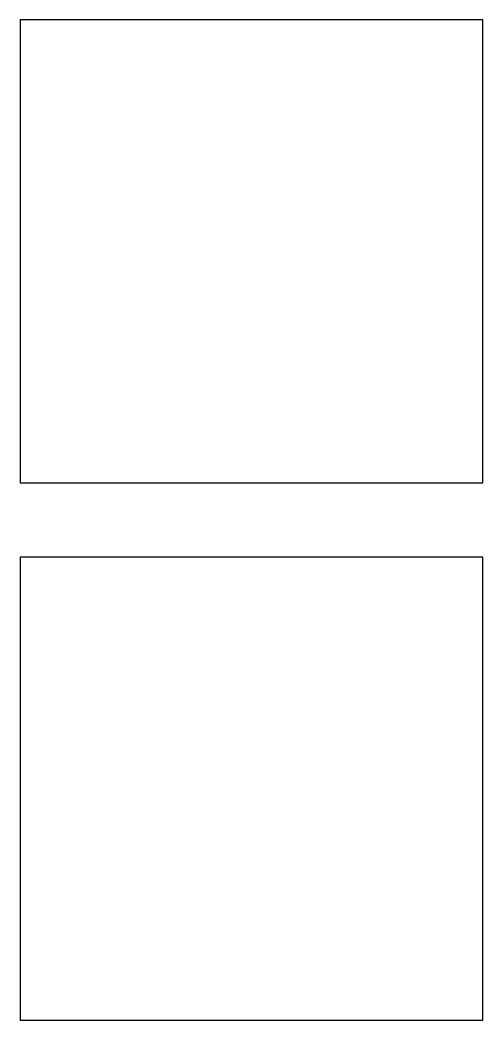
# Model space of a CAD drawing. Extents: x 20 to 199, y -23 to 233.
# Drawn here: x 79.7 to 104.7, y 100.8 to 154.8 of the extents above; entities that cross this region are included whole.
import ezdxf

# ---------------------------------------------------------------- set-up
doc = ezdxf.new("R2010")
doc.units = 0
doc.header["$MEASUREMENT"] = 0
doc.layers.add('View', color=7, linetype='CONTINUOUS')

msp = doc.modelspace()

# ---------------------------------------------------------------- linework, layer by layer
at = {"layer": 'View'}
for p, q in [((104.72, 154.798), (79.7198, 154.798)), ((79.7198, 154.798), (79.7198, 129.798)), ((104.72, 129.798), (104.72, 154.798)), ((79.7198, 129.798), (104.72, 129.798)), ((104.72, 125.798), (79.7198, 125.798)), ((79.7198, 125.798), (79.7198, 100.798)), ((104.72, 100.798), (104.72, 125.798)), ((79.7198, 100.798), (104.72, 100.798))]:
    msp.add_line(p, q, dxfattribs=at)

doc.saveas('drawing.dxf')
